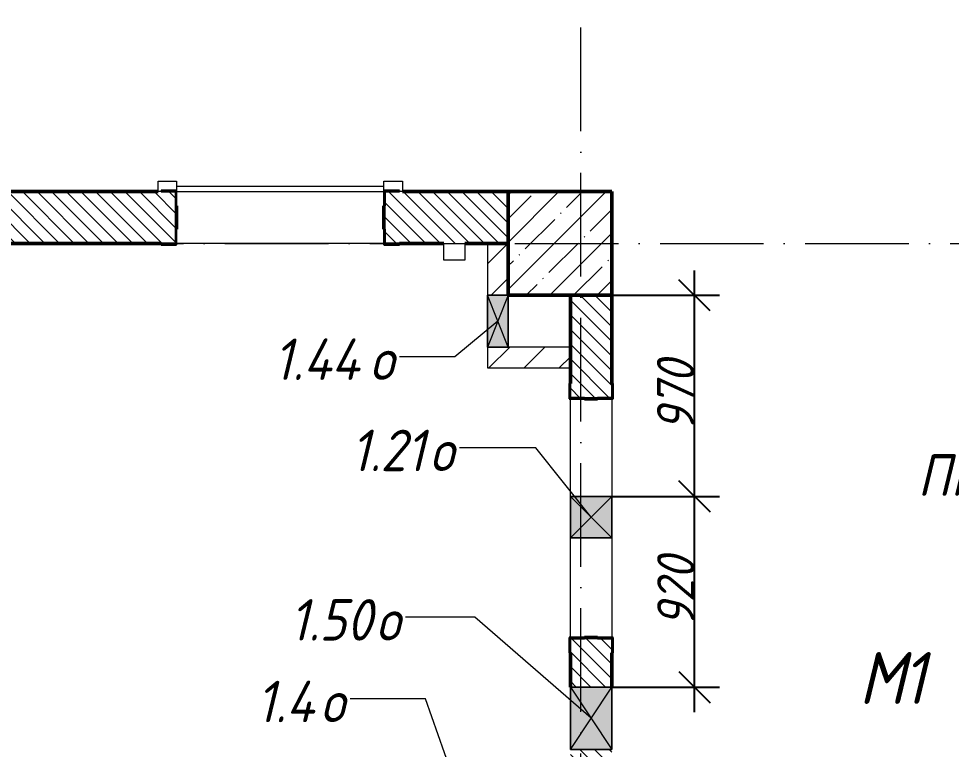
# Model space of a CAD drawing. Header units: millimetres. Extents: x -12989 to 629078, y -109036 to 555275.
# Drawn here: x 515751 to 520252, y 289933 to 293457 of the extents above; entities that cross this region are included whole.
import ezdxf

# ---------------------------------------------------------------- set-up
doc = ezdxf.new("R2010")
doc.units = ezdxf.units.MM
doc.linetypes.add('50_200_ШТРИХ_1Т_ш5_п1_п1_', pattern=[700, 500, -100, 0, -100])
for name, color, linetype, lineweight in [('A-____-____-DIMS', 7, 'Continuous', 9), ('A-____-NOTE-TEXT', 7, 'Continuous', 9), ('A-DETL-GENF-OTLN', 7, 'Continuous', 9), ('A-DOOR-____-MCUT', 7, 'Continuous', 13), ('A-DOOR-____-OTLN', 7, 'Continuous', 9), ('A-GENM-____-IDEN', 7, 'Continuous', 9), ('A-GENM-____-MCUT', 7, 'Continuous', 25), ('A-GENM-____-OTLN-1', 7, 'Continuous', 25), ('A-GLAZ-____-IDEN', 7, 'Continuous', 9), ('A-GLAZ-____-OTLN', 7, 'Continuous', 9), ('A-WALL-____-MCUT-2', 7, 'Continuous', 50), ('A-WALL-____-PATT-1', 7, 'Continuous', 9), ('A-WALL-FNSH-MCUT-1', 7, 'Continuous', 9), ('E-ELEC-EQPM-OTLN', 7, 'Continuous', 9), ('I-WALL-____-OTLN', 7, 'Continuous', 9), ('S-COLS-____-MCUT', 7, 'Continuous', 50), ('S-COLS-____-OTLN', 7, 'Continuous', 9), ('S-GRID-____-OTLN-1', 7, '50_200_ШТРИХ_1Т_ш5_п1_п1_', 9)]:
    doc.layers.add(name, color=color, linetype=linetype, lineweight=lineweight)
doc.styles.add('ISOCPEUR_I', font='isocpeui.ttf', dxfattribs={"width": 0.9, "height": 2.5})
doc.styles.add('ISOCPEUR_I_10', font='isocpeui.ttf', dxfattribs={"width": 0.9, "height": 180})
doc.styles.add('ISOCPEUR_I_9', font='isocpeui.ttf', dxfattribs={"width": 0.9, "height": 250})
doc.dimstyles.new('ISO-1_8_0_9К_СРЕДНИЙ_Кладочные_3', dxfattribs={"dimscale": 304.8, "dimtxt": 179.276612, "dimasz": 0.492126, "dimexe": 0.393701, "dimexo": 0, "dimgap": 0, "dimtad": 1, "dimdec": 3, "dimrnd": 0.001, "dimdsep": 46, "dimtxsty": 'ISOCPEUR_I_10', "dimblk1": 'OBLIQUE', "dimblk2": 'OBLIQUE', "dimsah": 1, "dimcen": 0.09, "dimdle": 0.393701, "dimazin": 0, "dimtfac": 1, "dimtdec": 4, "dimtix": 1, "dimtmove": 0, "dimatfit": 3, "dimfxl": 1, "dimtvp": 1, "dimtolj": 1, "dimtzin": 0, "dimarcsym": 2})
pattern_1 = [(135, (513013.31, 265891.49), (-35.35534, -35.35534), [])]
pattern_2 = [(45, (513013.31, 265891.49), (-84.8528, 84.8528), [])]

# ---------------------------------------------------------------- blocks, each defined once
blk = doc.blocks.new('BSC_Колонна _Прямоугольная - 500х500-V46-АР1_План отверстий 1 этажа в осях 1-64_А-ГГ')
at = {"layer": 'S-COLS-____-OTLN'}
h = blk.add_hatch(dxfattribs=at)
h.set_pattern_fill('FP_78', color=256, style=0, pattern_type=2)
h.set_pattern_definition([(45, (-5350, -26481.04), (-114.0493, 114.0493), []), (45, (-5235.95, -26481.04), (-114.0493, 114.0493), [201.613, -40.323, 3.353, -36.97])])
h.paths.add_polyline_path([(-250, -250), (250, -250), (250, 250), (-250, 250)], flags=0)
at = {"layer": 'S-COLS-____-MCUT'}
for p, q in [((250, 250), (-250, 250)), ((-250, 250), (-250, -250)), ((250, -250), (250, 250)), ((-250, -250), (250, -250))]:
    blk.add_line(p, q, dxfattribs=at)
blk = doc.blocks.new('DM_Штора_Противопожарная_Doormaster_EI-60 - ш_1000 х в_2000-26940954-АР1_План отверстий 1 этажа в осях 1-64_А-ГГ')
at = {"layer": 'A-DOOR-____-MCUT'}
for p, q in [((-465, -125), (-450, -125)), ((-465, -175), (-465, -125)), ((-375, -131), (-375, -175)), ((625, -175), (625, -131)), ((700, -125), (715, -125)), ((715, -125), (715, -175)), ((-375, -175), (-465, -175)), ((-375, -150), (625, -150)), ((715, -175), (625, -175))]:
    blk.add_line(p, q, dxfattribs=at)
at = {"layer": 'E-ELEC-EQPM-OTLN'}
for p, q in [((-765, 205), (-665, 205)), ((-765, 125), (-765, 205)), ((-665, 205), (-665, 125)), ((-665, 125), (-765, 125))]:
    blk.add_line(p, q, dxfattribs=at)
blk = doc.blocks.new('Фахверк_СКБ_Уголок - 250_3600-27498263-АР1_План отверстий 1 этажа в осях 1-64_А-ГГ')
at = {"layer": 'A-GENM-____-MCUT'}
for p, q in [((200, 181), (125, 181)), ((125, 181), (125, 106)), ((200, 175), (200, 181)), ((131, 106), (131, 175)), ((131, 175), (200, 175)), ((125, 106), (131, 106)), ((131, -6), (125, -6)), ((125, -6), (125, -81)), ((131, -75), (131, -6)), ((125, -81), (200, -81)), ((200, -75), (131, -75)), ((200, -81), (200, -75))]:
    blk.add_line(p, q, dxfattribs=at)
blk = doc.blocks.new('154_Стойка_СКБ_Уголок - СМ-2230_200-28216496-АР1_План отверстий 1 этажа в осях 1-64_А-ГГ')
at = {"layer": 'A-GENM-____-MCUT'}
for p, q in [((125, 156), (125, 81)), ((200, 156), (125, 156)), ((131, 81), (131, 150)), ((131, 150), (200, 150)), ((200, 150), (200, 156)), ((125, 81), (131, 81)), ((131, 19), (125, 19)), ((125, 19), (125, -56)), ((131, -50), (131, 19)), ((125, -56), (200, -56)), ((200, -50), (131, -50)), ((200, -56), (200, -50))]:
    blk.add_line(p, q, dxfattribs=at)
blk = doc.blocks.new('AR_Отверстие прямоугольное _в стене__БезПР - AR_Отверстие прямоугольное _в стене__БезПР-36427648-АР1_План отверстий 1 этажа в осях 1-64_А-ГГ')
at = {"layer": 'A-GLAZ-____-OTLN'}
blk.add_hatch(color=256, dxfattribs=at).paths.add_polyline_path([(125, 50), (-125, 50), (-125, -50), (125, -50)], flags=0)
at = {"layer": 'A-DETL-GENF-OTLN'}
for p, q in [((-125, -50), (-125, 50)), ((-125, 50), (125, 50)), ((125, 50), (-125, -50)), ((-125, 50), (125, -50)), ((125, 50), (-125, 50)), ((-125, 50), (-125, -50)), ((125, 50), (125, -50)), ((125, -50), (125, 50)), ((125, -50), (-125, -50)), ((-125, -50), (125, -50))]:
    blk.add_line(p, q, dxfattribs=at)
at = {"layer": 'A-GLAZ-____-OTLN'}
blk.add_line((125, 50), (-125, 50), dxfattribs=at)
blk = doc.blocks.new('AR_Отверстие прямоугольное _в стене__БезПР - AR_Отверстие прямоугольное _в стене__БезПР-36428316-АР1_План отверстий 1 этажа в осях 1-64_А-ГГ')
at = {"layer": 'A-GLAZ-____-OTLN'}
blk.add_hatch(color=256, dxfattribs=at).paths.add_polyline_path([(-100, -100), (100, -100), (100, 100), (-100, 100)], flags=0)
at = {"layer": 'A-DETL-GENF-OTLN'}
for p, q in [((-100, -100), (-100, 100)), ((-100, 100), (100, 100)), ((100, 100), (-100, -100)), ((-100, 100), (100, -100)), ((100, 100), (-100, 100)), ((-100, 100), (-100, -100)), ((100, 100), (100, -100)), ((100, -100), (100, 100)), ((100, -100), (-100, -100)), ((-100, -100), (100, -100))]:
    blk.add_line(p, q, dxfattribs=at)
blk = doc.blocks.new('AR_Отверстие прямоугольное _в стене__БезПР - AR_Отверстие прямоугольное _в стене__БезПР-36429064-АР1_План отверстий 1 этажа в осях 1-64_А-ГГ')
at = {"layer": 'A-GLAZ-____-OTLN'}
blk.add_hatch(color=256, dxfattribs=at).paths.add_polyline_path([(-150, -100), (150, -100), (150, 100), (-150, 100)], flags=0)
at = {"layer": 'A-DETL-GENF-OTLN'}
for p, q in [((-150, -100), (-150, 100)), ((-150, 100), (150, 100)), ((150, 100), (-150, -100)), ((-150, 100), (150, -100)), ((150, 100), (-150, 100)), ((-150, 100), (-150, -100)), ((150, 100), (150, -100)), ((150, -100), (150, 100)), ((150, -100), (-150, -100)), ((-150, -100), (150, -100))]:
    blk.add_line(p, q, dxfattribs=at)
blk = doc.blocks.new('_Oblique')
at = {"color": 0, "linetype": 'ByBlock', "lineweight": -2}
blk.add_line((-0.5, -0.5), (0.5, 0.5), dxfattribs=at)
blk = doc.blocks.new('*D5889')
at = {"layer": 'A-____-____-DIMS', "color": 0, "lineweight": -2, "transparency": 16777216}
for p, q in [((519012.4, 290112.5), (519012.4, 291272.5)), ((518613.3, 291152.5), (519132.4, 291152.5)), ((518613.3, 290232.5), (519132.4, 290232.5))]:
    blk.add_line(p, q, dxfattribs=at)
at = {"layer": 'Defpoints', "color": 0, "transparency": 16777216}
for p in [(518613.3, 291152.5), (519012.4, 291152.5), (518613.3, 290232.5)]:
    blk.add_point(p, dxfattribs=at)
at = {"layer": 'A-____-____-DIMS', "color": 0, "lineweight": -2, "transparency": 16777216, "xscale": 150, "yscale": 150, "zscale": 150}
for p, rotation in [((519012.4, 291152.5), 90), ((519012.4, 290232.5), 270)]:
    blk.add_blockref('_Oblique', p, dxfattribs=dict(at, rotation=rotation))
at = {"layer": 'A-____-____-DIMS', "color": 0, "transparency": 16777216, "insert": (518922.4, 290692.5), "char_height": 180, "width": 409.578, "attachment_point": 5, "rotation": 90, "style": 'ISOCPEUR_I_10'}
blk.add_mtext('\\A1;920', dxfattribs=at)
blk = doc.blocks.new('*D5890')
at = {"layer": 'A-____-____-DIMS', "color": 0, "lineweight": -2, "transparency": 16777216}
for p, q in [((519012.4, 291032.5), (519012.4, 292242.5)), ((518613.3, 292122.5), (519132.4, 292122.5)), ((518613.3, 291152.5), (519132.4, 291152.5))]:
    blk.add_line(p, q, dxfattribs=at)
at = {"layer": 'Defpoints', "color": 0, "transparency": 16777216}
for p in [(518613.3, 292122.5), (519012.4, 292122.5), (518613.3, 291152.5)]:
    blk.add_point(p, dxfattribs=at)
at = {"layer": 'A-____-____-DIMS', "color": 0, "lineweight": -2, "transparency": 16777216, "xscale": 150, "yscale": 150, "zscale": 150}
for p, rotation in [((519012.4, 292122.5), 90), ((519012.4, 291152.5), 270)]:
    blk.add_blockref('_Oblique', p, dxfattribs=dict(at, rotation=rotation))
at = {"layer": 'A-____-____-DIMS', "color": 0, "transparency": 16777216, "insert": (518921.2, 291637.5), "char_height": 180, "width": 409.578, "attachment_point": 5, "rotation": 90, "style": 'ISOCPEUR_I_10'}
blk.add_mtext('\\A1;970', dxfattribs=at)

msp = doc.modelspace()

# ---------------------------------------------------------------- hatches: boundary and pattern name
at = {"layer": 'A-WALL-____-PATT-1'}
h = msp.add_hatch(dxfattribs=at)
h.set_pattern_fill('FP_6', color=256, style=0, pattern_type=2)
h.set_pattern_definition(pattern_1)
h.paths.add_polyline_path([(518113.3109, 292372.5335), (518113.3109, 292622.5335), (517519.3109, 292622.5335), (517519.3109, 292553.5335), (517513.3109, 292553.5335), (517513.3109, 292441.5335), (517519.3109, 292441.5335), (517519.3109, 292372.5335), (517903.3109, 292372.5335)], flags=0)
h.paths.add_polyline_path([(516438.3109, 292372.5335), (516507.3109, 292372.5335), (516507.3109, 292441.5335), (516513.3109, 292441.5335), (516513.3109, 292553.5335), (516507.3109, 292553.5335), (516507.3109, 292622.5335), (514369.3109, 292622.5335), (514369.3109, 292553.5335), (514363.3109, 292553.5335), (514363.3109, 292441.5335), (514369.3109, 292441.5335), (514369.3109, 292372.5335), (516423.3109, 292372.5335)], flags=0)
h.paths.add_polyline_path([(513357.3109, 292372.5335), (513357.3109, 292441.5335), (513363.3109, 292441.5335), (513363.3109, 292553.5335), (513357.3109, 292553.5335), (513357.3109, 292622.5335), (511063.3109, 292622.5335), (511063.3109, 292372.5335), (513288.3109, 292372.5335)], flags=0)
h = msp.add_hatch(dxfattribs=at)
h.set_pattern_fill('FP_4', color=256, style=0, pattern_type=2)
h.set_pattern_definition(pattern_2)
h.paths.add_polyline_path([(518013.3109, 292122.5335), (518113.3109, 292122.5335), (518113.3109, 292372.5335), (518013.3109, 292372.5335)], flags=0)
h = msp.add_hatch(dxfattribs=at)
h.set_pattern_fill('FP_6', color=256, style=0, pattern_type=2)
h.set_pattern_definition(pattern_1)
h.paths.add_polyline_path([(518413.3109, 289622.5335), (518613.3109, 289622.5335), (518613.3109, 289932.5335), (518413.3109, 289932.5335)], flags=0)
h.paths.add_polyline_path([(518482.3109, 290232.5335), (518613.3109, 290232.5335), (518613.3109, 290466.5335), (518544.3109, 290466.5335), (518544.3109, 290472.5335), (518482.3109, 290472.5335), (518482.3109, 290466.5335), (518413.3109, 290466.5335), (518413.3109, 290232.5335), (518469.7815, 290232.5335)], flags=0)
h.paths.add_polyline_path([(518544.3109, 291622.5335), (518544.3109, 291628.5335), (518613.3109, 291628.5335), (518613.3109, 292122.5335), (518413.3109, 292122.5335), (518413.3109, 291628.5335), (518482.3109, 291628.5335), (518482.3109, 291622.5335)], flags=0)
h = msp.add_hatch(dxfattribs=at)
h.set_pattern_fill('FP_4', color=256, style=0, pattern_type=2)
h.set_pattern_definition(pattern_2)
h.paths.add_polyline_path([(518113.3109, 291772.5335), (518413.3109, 291772.5335), (518413.3109, 291872.5335), (518013.3109, 291872.5335), (518013.3109, 291772.5335)], flags=0)

# ---------------------------------------------------------------- linework, layer by layer
at = {"layer": 'A-GLAZ-____-IDEN'}
for p, q in [((518063.3109, 291997.5335), (517855.4986, 291826.4009)), ((517855.4986, 291826.4009), (517588.1845, 291826.4009)), ((518246.048, 291386.5348), (517877.8895, 291386.5348)), ((518513.3109, 291052.5335), (518246.048, 291386.5348)), ((517951.6107, 290569.4812), (517617.8837, 290569.4812)), ((518513.3109, 290082.5335), (517951.6107, 290569.4812)), ((517713.5402, 290175.6635), (517350.1928, 290175.6635)), ((517838.3109, 289822.5335), (517713.5402, 290175.6635))]:
    msp.add_line(p, q, dxfattribs=at)
at = {"layer": 'A-WALL-____-MCUT-2'}
for p, q in [((516423.3109, 292622.5335), (515463.3109, 292622.5335)), ((518113.3109, 292622.5335), (517603.3109, 292622.5335)), ((516513.3109, 292441.5335), (516513.3109, 292553.5335)), ((517513.3109, 292553.5335), (517513.3109, 292441.5335)), ((514753.3109, 292372.5335), (516438.3109, 292372.5335)), ((517588.3109, 292372.5335), (517803.3109, 292372.5335)), ((517903.3109, 292372.5335), (518113.3109, 292372.5335)), ((518413.3109, 292122.5335), (518413.3109, 291697.5335)), ((518613.3109, 291697.5335), (518613.3109, 292122.5335)), ((518482.3109, 291622.5335), (518544.3109, 291622.5335)), ((518544.3109, 290472.5335), (518482.3109, 290472.5335)), ((518413.3109, 290397.5335), (518413.3109, 290232.5335)), ((518613.3109, 290232.5335), (518613.3109, 290397.5335))]:
    msp.add_line(p, q, dxfattribs=at)
at = {"layer": 'A-WALL-FNSH-MCUT-1'}
for p, q in [((518013.3109, 292372.5335), (518013.3109, 292122.5335)), ((518013.3109, 291872.5335), (518013.3109, 291772.5335)), ((518413.3109, 291872.5335), (518113.3109, 291872.5335)), ((518013.3109, 291772.5335), (518413.3109, 291772.5335))]:
    msp.add_line(p, q, dxfattribs=at)
at = {"layer": 'I-WALL-____-OTLN'}
for p, q in [((516513.3109, 292622.5335), (517513.3109, 292622.5335)), ((517513.3109, 292372.5335), (516513.3109, 292372.5335)), ((518413.3109, 291152.5335), (518413.3109, 291622.5335)), ((518613.3109, 291622.5335), (518613.3109, 291152.5335)), ((518413.3109, 290472.5335), (518413.3109, 290952.5335)), ((518613.3109, 290952.5335), (518613.3109, 290472.5335))]:
    msp.add_line(p, q, dxfattribs=at)
at = {"layer": 'S-GRID-____-OTLN-1'}
for p, q in [((518463.3109, 261408.8852), (518463.3109, 315772.4512)), ((508344.5407, 292372.5335), (539721.0501, 292372.5335))]:
    msp.add_line(p, q, dxfattribs=at)

# ---------------------------------------------------------------- block references
at = {"layer": 'A-DOOR-____-OTLN', "rotation": 180}
msp.add_blockref('DM_Штора_Противопожарная_Doormaster_EI-60 - ш_1000 х в_2000-26940954-АР1_План отверстий 1 этажа в осях 1-64_А-ГГ', (517138.3109, 292497.5335), dxfattribs=at)
at = {"layer": 'A-GENM-____-OTLN-1'}
for name, p, rotation in [('Фахверк_СКБ_Уголок - 250_3600-27498263-АР1_План отверстий 1 этажа в осях 1-64_А-ГГ', (516638.3109, 292547.5335), 180), ('154_Стойка_СКБ_Уголок - СМ-2230_200-28216496-АР1_План отверстий 1 этажа в осях 1-64_А-ГГ', (518563.3109, 291497.5335), 89.99999999999991), ('154_Стойка_СКБ_Уголок - СМ-2230_200-28216496-АР1_План отверстий 1 этажа в осях 1-64_А-ГГ', (518463.3109, 290597.5335), 269.9999999999999)]:
    msp.add_blockref(name, p, dxfattribs=dict(at, rotation=rotation))
msp.add_blockref('Фахверк_СКБ_Уголок - 250_3600-27498263-АР1_План отверстий 1 этажа в осях 1-64_А-ГГ', (517388.3109, 292447.5335), dxfattribs=at)
at = {"layer": 'A-GLAZ-____-OTLN'}
for name, p, rotation in [('AR_Отверстие прямоугольное _в стене__БезПР - AR_Отверстие прямоугольное _в стене__БезПР-36427648-АР1_План отверстий 1 этажа в осях 1-64_А-ГГ', (518063.3109, 291997.5335), 269.9999999999998), ('AR_Отверстие прямоугольное _в стене__БезПР - AR_Отверстие прямоугольное _в стене__БезПР-36428316-АР1_План отверстий 1 этажа в осях 1-64_А-ГГ', (518513.3109, 291052.5335), 89.99999999999991), ('AR_Отверстие прямоугольное _в стене__БезПР - AR_Отверстие прямоугольное _в стене__БезПР-36429064-АР1_План отверстий 1 этажа в осях 1-64_А-ГГ', (518513.3109, 290082.5335), 89.99999999999991)]:
    msp.add_blockref(name, p, dxfattribs=dict(at, rotation=rotation))
at = {"layer": 'S-COLS-____-OTLN'}
msp.add_blockref('BSC_Колонна _Прямоугольная - 500х500-V46-АР1_План отверстий 1 этажа в осях 1-64_А-ГГ', (518363.3109, 292372.5335), dxfattribs=at)

# ---------------------------------------------------------------- texts
at = {"layer": 'A-____-NOTE-TEXT', "char_height": 250, "attachment_point": 1, "style": 'ISOCPEUR_I'}
for s, insert, width in [('\\fISOCPEUR|b0|i1|c204|p34|;\\W.9;М', (519805.7013, 290401.6), 252.531562), ('\\fISOCPEUR|b0|i1|c204|p34|;\\W.9;1', (520014.0607, 290401.6), 144.30375)]:
    msp.add_mtext(s, dxfattribs=dict(at, insert=insert, width=width))
at = {"layer": 'A-GENM-____-IDEN', "insert": (520089.1595, 291355.0171), "char_height": 200, "width": 562.784625, "attachment_point": 1, "style": 'ISOCPEUR_I_9'}
msp.add_mtext('ПРО', dxfattribs=at)
at = {"layer": 'A-GLAZ-____-IDEN', "char_height": 200, "attachment_point": 1, "style": 'ISOCPEUR_I_9'}
for s, insert, width in [('1.44', (516981.0321, 291914.0155), 562.784625), ('\\fISOCPEUR|b0|i1|c204|p34|;\\W.9;о', (517445.3758, 291914.0155), 158.734125), ('1.21', (517353.5309, 291474.1494), 461.772), ('\\fISOCPEUR|b0|i1|c204|p34|;\\W.9;о', (517734.5309, 291474.1494), 158.734125), ('1.50', (517058.4321, 290657.0958), 505.063125), ('\\fISOCPEUR|b0|i1|c204|p34|;\\W.9;о', (517475.1508, 290657.0958), 158.734125), ('1.4', (516897.8408, 290263.2781), 375.18975), ('\\fISOCPEUR|b0|i1|c204|p34|;\\W.9;о', (517207.4033, 290263.2781), 158.734125)]:
    msp.add_mtext(s, dxfattribs=dict(at, insert=insert, width=width))

# ---------------------------------------------------------------- dimensions: what is measured, and where the dimension line sits
at = {"layer": 'A-____-____-DIMS'}
for base, p1, p2, override, picture, middle in [((519012.4015, 292122.5335), (518613.3109, 291152.5335), (518613.3109, 292122.5335), {"dimpost": '<>', "dimfxl": 970}, '*D5890', (518921.2424, 291637.5335)), ((519012.4015, 291152.5335), (518613.3109, 290232.5335), (518613.3109, 291152.5335), {"dimpost": '<>', "dimfxl": 920}, '*D5889', (518922.4015, 290692.5335))]:
    dim = msp.add_linear_dim(base=base, p1=p1, p2=p2, angle=90, dimstyle='ISO-1_8_0_9К_СРЕДНИЙ_Кладочные_3', override=override, dxfattribs=at)
    dim.commit()
    dim.dimension.update_dxf_attribs({"geometry": picture, "text_midpoint": middle})

doc.saveas('drawing.dxf')
